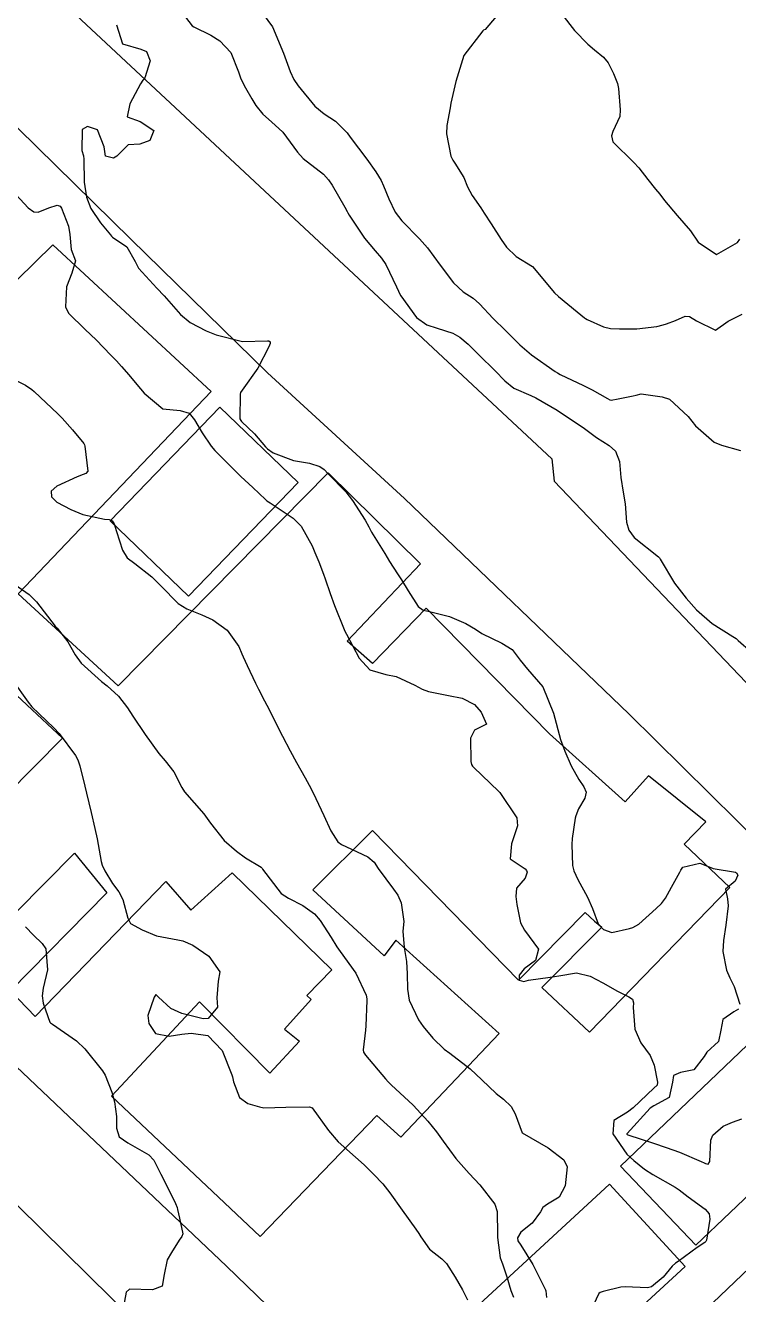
# Model space of a CAD drawing. Header units: metres. Extents: x 307586 to 320046, y 7427249 to 7434250.
# Drawn here: x 316792.6 to 316846.9, y 7432506.2 to 7432602.8 of the extents above; entities that cross this region are included whole.
import ezdxf

# ---------------------------------------------------------------- set-up
doc = ezdxf.new("R2010")
doc.units = ezdxf.units.M
doc.header["$MEASUREMENT"] = 0
for name, color, linetype in [('Curvas de Nivel 1m', 11, 'Continuous'), ('Curvas de Nivel 5m', 15, 'Continuous'), ('Edificações', 30, 'Continuous'), ('Vias Primárias', 230, 'Continuous')]:
    doc.layers.add(name, color=color, linetype=linetype)

msp = doc.modelspace()

# ---------------------------------------------------------------- linework, layer by layer
at = {"layer": 'Curvas de Nivel 1m', "flags": 128}
for points, elevation in [([(316809.878, 7432604.733), (316811.373, 7432602.71), (316812.218, 7432600.701), (316812.722, 7432599.306), (316812.996, 7432598.693), (316813.318, 7432598.219), (316814.592, 7432596.677), (316815.297, 7432596.099), (316816.175, 7432595.54), (316817.041, 7432594.644), (316817.278, 7432594.314), (316818.558, 7432592.627), (316819.243, 7432591.672), (316819.639, 7432591.016), (316819.824, 7432590.611), (316820.23, 7432589.612), (316820.71, 7432588.598), (316821.203, 7432587.946), (316822.565, 7432586.576), (316823.176, 7432585.87), (316824.121, 7432584.56), (316825.143, 7432583.203), (316825.896, 7432582.539), (316826.642, 7432582.041), (316827.124, 7432581.614), (316828.167, 7432580.509), (316829.104, 7432579.596), (316829.649, 7432579.042), (316830.188, 7432578.484), (316831.082, 7432577.736), (316832.896, 7432576.452), (316833.062, 7432576.349), (316833.269, 7432576.24), (316835.052, 7432575.386), (316835.698, 7432575.069), (316836.866, 7432574.403), (316837.042, 7432574.309), (316837.157, 7432574.283), (316837.694, 7432574.393), (316838.821, 7432574.607), (316839.046, 7432574.668), (316839.429, 7432574.756), (316841.045, 7432574.521), (316841.58, 7432574.345), (316843.023, 7432573.026), (316843.569, 7432572.324), (316845.001, 7432571.075), (316845.542, 7432570.846), (316846.995, 7432570.442)], 748), ([(316804.733, 7432603.447), (316805.259, 7432602.791), (316805.372, 7432602.702), (316806.67, 7432602.074), (316807.362, 7432601.658), (316808.208, 7432600.751), (316808.785, 7432599.292), (316808.967, 7432598.744), (316809.316, 7432598.07), (316809.801, 7432597.225), (316810.101, 7432596.728), (316810.636, 7432596.06), (316811.291, 7432595.481), (316812.148, 7432594.701), (316813.26, 7432593.179), (316813.71, 7432592.685), (316815.241, 7432591.498), (316815.644, 7432591.071), (316815.91, 7432590.66), (316816.869, 7432588.984), (316817.051, 7432588.642), (316817.102, 7432588.541), (316817.2, 7432588.376), (316818.38, 7432586.628), (316819.173, 7432585.642), (316819.658, 7432585.103), (316820.008, 7432584.607), (316820.82, 7432582.913), (316820.949, 7432582.593), (316821.002, 7432582.462), (316821.129, 7432582.227), (316822.331, 7432580.578), (316823.107, 7432580.012), (316823.917, 7432579.75), (316825.101, 7432579.371), (316825.621, 7432579.065), (316826.26, 7432578.532), (316827.081, 7432577.724), (316828.324, 7432576.507), (316829.055, 7432575.747), (316829.748, 7432575.188), (316831.044, 7432574.623), (316831.404, 7432574.466), (316833.029, 7432573.514), (316834.675, 7432572.433), (316835.01, 7432572.187), (316836.028, 7432571.439), (316836.997, 7432570.817), (316837.469, 7432570.395), (316837.779, 7432569.599), (316837.899, 7432568.391), (316838.077, 7432567.268), (316838.206, 7432566.387), (316838.33, 7432564.985), (316838.505, 7432564.384), (316838.915, 7432563.828), (316840.747, 7432562.352), (316840.825, 7432562.283), (316840.891, 7432562.165), (316841.979, 7432560.339), (316842.862, 7432559.191), (316843.646, 7432558.322), (316844.837, 7432557.263), (316846.424, 7432556.286), (316846.66, 7432556.121), (316846.82, 7432555.974), (316848.803, 7432554.26)], 749), ([(316828.387, 7432603.511), (316827.551, 7432602.518), (316827.441, 7432602.45), (316827.372, 7432602.398), (316825.931, 7432600.541), (316825.333, 7432598.55), (316824.955, 7432596.907), (316824.884, 7432596.554), (316824.648, 7432595.198), (316824.616, 7432594.557), (316824.955, 7432592.855), (316825.102, 7432592.552), (316825.251, 7432592.322), (316825.934, 7432591.233), (316826.207, 7432590.535), (316826.559, 7432589.863), (316827.217, 7432588.929), (316827.491, 7432588.517), (316828.007, 7432587.705), (316828.77, 7432586.504), (316829.177, 7432585.925), (316829.911, 7432585.229), (316831.163, 7432584.47), (316832.85, 7432582.453), (316833.13, 7432582.175), (316834.559, 7432580.995), (316835.114, 7432580.562), (316835.193, 7432580.508), (316835.33, 7432580.427), (316836.567, 7432579.867), (316837.106, 7432579.74), (316837.789, 7432579.711), (316839.106, 7432579.702), (316840.63, 7432579.879), (316841.11, 7432580.009), (316841.367, 7432580.091), (316842.037, 7432580.341), (316842.776, 7432580.674), (316843.116, 7432580.648), (316843.64, 7432580.325), (316845.106, 7432579.613), (316846.06, 7432580.296), (316847.118, 7432580.837)], 747), ([(316833.391, 7432603.68), (316834.366, 7432602.44), (316835.363, 7432601.395), (316835.895, 7432600.958), (316836.577, 7432600.412), (316836.925, 7432599.983), (316837.34, 7432599.151), (316837.629, 7432598.397), (316837.699, 7432598.024), (316837.827, 7432596.395), (316837.801, 7432595.892), (316837.286, 7432594.735), (316837.186, 7432594.401), (316837.276, 7432593.959), (316838.876, 7432592.384), (316839.249, 7432591.985), (316839.948, 7432591.077), (316840.539, 7432590.36), (316840.853, 7432589.98), (316841.224, 7432589.474), (316842.182, 7432588.34), (316843.196, 7432587.171), (316843.786, 7432586.324), (316845.174, 7432585.375), (316846.764, 7432586.286), (316846.938, 7432586.532)], 746), ([(316791.228, 7432590.599), (316792.774, 7432588.934), (316793.2, 7432588.628), (316793.537, 7432588.589), (316794.331, 7432588.919), (316794.983, 7432589.135), (316795.205, 7432589.051), (316795.312, 7432588.908), (316795.826, 7432587.537), (316795.936, 7432586.899), (316796.035, 7432585.761), (316796.372, 7432584.892), (316796.085, 7432583.96), (316795.696, 7432582.902), (316795.615, 7432581.4), (316795.831, 7432580.899), (316797.095, 7432579.659), (316797.933, 7432578.871), (316799.071, 7432577.715), (316799.484, 7432577.271), (316799.862, 7432576.848), (316800.426, 7432576.209), (316801.049, 7432575.472), (316801.595, 7432574.824), (316803.025, 7432573.625), (316804.33, 7432573.49), (316805.02, 7432573.283), (316805.436, 7432572.784), (316806.015, 7432571.787), (316806.707, 7432570.764), (316806.988, 7432570.433), (316808.677, 7432568.743), (316808.96, 7432568.469), (316809.861, 7432567.635), (316810.829, 7432566.712), (316810.885, 7432566.653), (316810.942, 7432566.613), (316811.179, 7432566.469), (316812.929, 7432565.288), (316813.545, 7432564.684), (316814.381, 7432563.195), (316814.601, 7432562.673), (316814.886, 7432561.958), (316815.251, 7432561.039), (316815.386, 7432560.662), (316815.749, 7432559.544), (316816.076, 7432558.652), (316816.825, 7432556.801), (316816.899, 7432556.639), (316816.99, 7432556.469), (316817.967, 7432554.628), (316818.79, 7432553.753), (316820, 7432553.386), (316820.782, 7432553.227), (316822.2, 7432552.576), (316822.77, 7432552.266), (316823.249, 7432552.085), (316824.765, 7432551.78), (316825.799, 7432551.57), (316826.759, 7432551.09), (316827.255, 7432550.515), (316827.651, 7432549.604), (316826.739, 7432549.154), (316826.443, 7432548.524), (316826.473, 7432546.757), (316826.521, 7432546.523), (316826.585, 7432546.405), (316826.701, 7432546.294), (316828.583, 7432544.501), (316828.681, 7432544.39), (316829.968, 7432542.48), (316830.026, 7432541.859), (316829.575, 7432540.486), (316829.47, 7432539.336), (316830.614, 7432538.578), (316830.697, 7432538.469), (316830.748, 7432538.331), (316830.604, 7432537.873), (316829.949, 7432537.123), (316829.897, 7432536.48), (316829.977, 7432535.879), (316830.242, 7432534.475), (316830.555, 7432533.923), (316831.62, 7432532.459), (316831.388, 7432531.597), (316830.518, 7432530.958), (316830.158, 7432530.475), (316830.145, 7432530.111), (316830.508, 7432529.991), (316830.862, 7432530.114), (316832.512, 7432530.344), (316833.179, 7432530.44), (316834.515, 7432530.672), (316835.553, 7432530.41), (316836.508, 7432529.914), (316837.632, 7432529.258), (316838.497, 7432528.835), (316838.783, 7432528.663), (316838.848, 7432528.375), (316838.83, 7432528.033), (316838.941, 7432526.373), (316839.41, 7432525.323), (316840.129, 7432524.355), (316840.432, 7432523.626), (316840.688, 7432522.347), (316840.644, 7432522.115), (316840.408, 7432521.881), (316838.837, 7432520.373), (316838.39, 7432520.051), (316837.355, 7432519.419), (316837.288, 7432518.391), (316838.35, 7432516.858), (316838.87, 7432516.372), (316839.687, 7432515.711), (316840.332, 7432515.303), (316842.036, 7432514.333), (316842.32, 7432514.136), (316843.022, 7432513.61), (316844.298, 7432512.661), (316844.624, 7432512.297), (316844.675, 7432511.91), (316844.41, 7432510.299), (316844.371, 7432510.2), (316844.271, 7432510.131), (316843.703, 7432509.744), (316842.256, 7432508.687), (316842.038, 7432508.549), (316841.785, 7432508.335), (316841.104, 7432507.478), (316840.229, 7432506.757), (316839.912, 7432506.67), (316838.228, 7432506.748), (316837.888, 7432506.724), (316836.542, 7432506.397), (316836.315, 7432506.306), (316836.221, 7432506.238), (316835.618, 7432504.997)], 751), ([(316791.055, 7432576.191), (316792.565, 7432575.418), (316793.044, 7432575.081), (316793.226, 7432574.928), (316795.018, 7432573.24), (316795.349, 7432572.905), (316796.135, 7432572.024), (316796.994, 7432570.977), (316797.056, 7432570.879), (316797.089, 7432570.782), (316797.303, 7432568.877), (316797.155, 7432568.684), (316796.96, 7432568.609), (316796.502, 7432568.431), (316794.951, 7432567.719), (316794.505, 7432567.357), (316794.539, 7432566.914), (316794.939, 7432566.508), (316796.002, 7432565.963), (316796.93, 7432565.58), (316798.573, 7432565.217), (316798.926, 7432565.186), (316799.168, 7432565.099), (316799.307, 7432564.854), (316799.485, 7432564.281), (316799.952, 7432562.844), (316800.307, 7432562.259), (316800.883, 7432561.851), (316802.185, 7432560.817), (316802.863, 7432560.134), (316804.197, 7432558.796), (316804.839, 7432558.38), (316805.998, 7432557.936), (316806.831, 7432557.548), (316807.923, 7432556.749), (316808.811, 7432555.509), (316809.037, 7432554.968), (316809.14, 7432554.735), (316809.448, 7432554.075), (316810.086, 7432552.72), (316810.311, 7432552.259), (316810.76, 7432551.38), (316811.103, 7432550.707), (316811.476, 7432549.973), (316812.121, 7432548.696), (316812.716, 7432547.559), (316813.191, 7432546.685), (316813.849, 7432545.52), (316814.315, 7432544.674), (316814.672, 7432543.95), (316815.265, 7432542.654), (316815.809, 7432541.48), (316816.336, 7432540.643), (316816.631, 7432540.441), (316817.002, 7432540.263), (316818.622, 7432539.504), (316819.107, 7432539.102), (316819.411, 7432538.608), (316820.589, 7432537.023), (316820.913, 7432536.587), (316821.167, 7432535.994), (316821.364, 7432534.582), (316821.3, 7432533.834), (316821.388, 7432532.581), (316821.564, 7432531.538), (316821.63, 7432530.579), (316821.657, 7432529.423), (316821.784, 7432528.577), (316822.471, 7432527.092), (316822.84, 7432526.564), (316823.582, 7432525.681), (316824.446, 7432524.858), (316824.863, 7432524.536), (316826.425, 7432523.354), (316827.301, 7432522.511), (316828.403, 7432521.464), (316828.958, 7432521.051), (316829.544, 7432520.483), (316829.844, 7432519.935), (316830.373, 7432518.47), (316832.356, 7432517.323), (316833.542, 7432516.432), (316833.789, 7432515.879), (316833.655, 7432514.43), (316833.18, 7432513.566), (316832.302, 7432513.047), (316831.959, 7432512.792), (316831.763, 7432512.455), (316831.137, 7432511.609), (316830.277, 7432510.905), (316830.032, 7432510.474), (316830.047, 7432510.249), (316830.267, 7432509.913), (316831.182, 7432508.461), (316832.144, 7432506.531), (316832.17, 7432506.451), (316832.218, 7432505.938)], 752), ([(316791.179, 7432560.637), (316792.851, 7432559.49), (316793.406, 7432558.924), (316794.824, 7432557.066), (316794.898, 7432556.984), (316794.973, 7432556.908), (316795.794, 7432555.876), (316796.341, 7432554.887), (316796.793, 7432554.236), (316798.355, 7432552.864), (316798.77, 7432552.534), (316799.647, 7432551.732), (316800.326, 7432550.836), (316800.743, 7432550.202), (316801.68, 7432548.82), (316802.708, 7432547.368), (316803.193, 7432546.805), (316803.866, 7432545.969), (316804.476, 7432544.783), (316804.678, 7432544.459), (316806.133, 7432542.765), (316806.646, 7432542.068), (316807.678, 7432540.75), (316808.621, 7432539.92), (316809.315, 7432539.431), (316810.517, 7432538.711), (316810.563, 7432538.661), (316810.611, 7432538.571), (316812.026, 7432536.696), (316812.579, 7432536.346), (316813.689, 7432535.788), (316814.568, 7432535.148), (316814.996, 7432534.656), (316815.826, 7432533.365), (316816.277, 7432532.643), (316816.529, 7432532.285), (316817.714, 7432530.628), (316818.496, 7432528.957), (316818.553, 7432528.678), (316818.553, 7432528.619), (316818.551, 7432528.56), (316818.486, 7432526.62), (316818.46, 7432526.298), (316818.275, 7432524.792), (316818.308, 7432524.621), (316818.439, 7432524.383), (316819.959, 7432522.597), (316820.178, 7432522.361), (316820.408, 7432522.136), (316822.081, 7432520.573), (316822.39, 7432520.255), (316823.19, 7432519.367), (316823.858, 7432518.548), (316824.363, 7432517.851), (316825.329, 7432516.53), (316826.331, 7432515.372), (316827.144, 7432514.512), (316828.301, 7432513.047), (316828.467, 7432512.497), (316828.502, 7432510.724), (316828.498, 7432510.497), (316828.712, 7432508.948), (316828.868, 7432508.491), (316829.207, 7432507.517), (316829.516, 7432506.481), (316829.706, 7432505.965)], 753), ([(316791.584, 7432552.942), (316792.756, 7432551.269), (316793.033, 7432550.927), (316794.729, 7432549.312), (316795.137, 7432548.896), (316796.379, 7432547.21), (316796.559, 7432546.881), (316796.698, 7432546.435), (316797.084, 7432544.876), (316797.209, 7432544.341), (316797.556, 7432542.871), (316797.841, 7432541.668), (316798.018, 7432540.866), (316798.33, 7432539.139), (316798.401, 7432538.862), (316798.599, 7432538.433), (316799.198, 7432537.46), (316799.657, 7432536.844), (316799.978, 7432536.24), (316800.365, 7432534.833), (316800.557, 7432534.42), (316801.436, 7432533.934), (316802.543, 7432533.476), (316804.157, 7432533.167), (316804.538, 7432533.101), (316805.295, 7432532.772), (316806.525, 7432531.936), (316807.356, 7432530.752), (316807.234, 7432530.025), (316807.141, 7432528.753), (316807.182, 7432528.047), (316806.467, 7432527.183), (316806.078, 7432527.153), (316804.471, 7432527.565), (316803.623, 7432527.941), (316802.683, 7432528.807), (316802.486, 7432529.006), (316802.4, 7432528.895), (316802.366, 7432528.811), (316801.881, 7432527.404), (316801.965, 7432526.815), (316802.455, 7432526.048), (316803.506, 7432525.847), (316804.455, 7432525.982), (316805.171, 7432526.057), (316806.454, 7432525.882), (316807.525, 7432524.749), (316808.272, 7432522.884), (316808.314, 7432522.741), (316808.409, 7432522.364), (316808.844, 7432521.18), (316809.484, 7432520.724), (316810.195, 7432520.517), (316810.39, 7432520.455), (316810.712, 7432520.384), (316812.39, 7432520.421), (316814.193, 7432520.465), (316814.39, 7432520.37), (316815.63, 7432518.647), (316816.36, 7432517.798), (316817.69, 7432516.627), (316818.337, 7432516.043), (316819.047, 7432515.326), (316819.758, 7432514.598), (316820.313, 7432513.917), (316821.232, 7432512.581), (316822.279, 7432511.15), (316822.52, 7432510.811), (316822.667, 7432510.564), (316823.33, 7432509.621), (316824.256, 7432508.885), (316824.619, 7432508.536), (316825.287, 7432507.48), (316825.821, 7432506.524), (316826.215, 7432505.758)], 754)]:
    msp.add_lwpolyline(points, dxfattribs=dict(at, elevation=elevation))
at = {"layer": 'Curvas de Nivel 5m', "flags": 128}
for points, elevation in [([(316799.504, 7432602.858), (316799.937, 7432601.429), (316801.355, 7432601.012), (316801.777, 7432600.826), (316802.044, 7432600.122), (316801.646, 7432598.827), (316801.506, 7432598.643), (316801.318, 7432598.377), (316800.503, 7432596.842), (316800.304, 7432595.856), (316801.29, 7432595.508), (316802.331, 7432594.82), (316802.038, 7432594.056), (316801.267, 7432593.769), (316800.377, 7432593.733), (316799.515, 7432592.856), (316799.251, 7432592.715), (316798.664, 7432592.866), (316798.559, 7432593.572), (316798.057, 7432594.872), (316797.285, 7432595.112), (316796.869, 7432594.886), (316796.85, 7432593.295), (316796.976, 7432592.884), (316797.005, 7432592.639), (316797.038, 7432590.883), (316797.216, 7432589.737), (316797.548, 7432588.877), (316798.271, 7432587.791), (316799.04, 7432586.861), (316799.101, 7432586.78), (316799.181, 7432586.701), (316800.284, 7432585.953), (316800.907, 7432584.834), (316801.155, 7432584.325), (316802.553, 7432582.816), (316803.127, 7432582.213), (316804.369, 7432580.797), (316805.104, 7432580.19), (316806.31, 7432579.556), (316807.091, 7432579.267), (316809.083, 7432578.74), (316810.99, 7432578.806), (316811.084, 7432578.798), (316811.201, 7432578.709), (316811.19, 7432578.601), (316811.079, 7432578.352), (316810.257, 7432576.722), (316809.046, 7432575.049), (316808.921, 7432574.864), (316808.907, 7432574.741), (316808.892, 7432572.864), (316808.951, 7432572.741), (316809.012, 7432572.666), (316809.994, 7432571.716), (316810.847, 7432570.712), (316810.991, 7432570.563), (316811.427, 7432570.265), (316812.978, 7432569.694), (316814.18, 7432569.479), (316814.979, 7432569.234), (316815.3, 7432568.989), (316815.599, 7432568.661), (316816.953, 7432567.287), (316817.455, 7432566.635), (316818.416, 7432565.137), (316818.706, 7432564.622), (316818.917, 7432564.229), (316819.914, 7432562.605), (316820.284, 7432561.996), (316820.878, 7432561.052), (316821.185, 7432560.587), (316821.689, 7432559.758), (316822.464, 7432558.574), (316822.849, 7432558.294), (316823.215, 7432558.199), (316824.842, 7432557.805), (316826.086, 7432557.279), (316826.828, 7432556.835), (316827.315, 7432556.515), (316828.816, 7432555.777), (316829.624, 7432555.3), (316830.225, 7432554.479), (316830.793, 7432553.789), (316831.942, 7432552.458), (316832.753, 7432550.45), (316833.282, 7432548.445), (316833.612, 7432547.549), (316834.114, 7432546.436), (316834.692, 7432545.377), (316835.082, 7432544.82), (316835.255, 7432544.421), (316835.135, 7432543.964), (316834.664, 7432543.156), (316834.458, 7432542.63), (316834.422, 7432542.432), (316834.173, 7432540.9), (316834.149, 7432540.435), (316834.218, 7432538.833), (316834.298, 7432538.433), (316834.603, 7432537.768), (316835.358, 7432536.418), (316835.734, 7432535.568), (316836.164, 7432534.404), (316836.556, 7432533.953), (316837.202, 7432533.744), (316838.558, 7432534.033), (316838.813, 7432534.122), (316839.249, 7432534.37), (316840.575, 7432535.568), (316840.979, 7432535.946), (316841.282, 7432536.343), (316841.75, 7432537.184), (316842.371, 7432538.332), (316842.451, 7432538.495), (316842.617, 7432538.702), (316843.911, 7432539.026), (316844.617, 7432538.728), (316844.925, 7432538.614), (316846.613, 7432538.331), (316846.699, 7432538.279), (316846.789, 7432538.1), (316846.603, 7432537.643), (316845.846, 7432537.039), (316846.004, 7432536.289), (316846.063, 7432535.773), (316845.889, 7432534.29), (316845.714, 7432533.124), (316845.65, 7432532.289), (316845.938, 7432530.867), (316846.194, 7432530.283), (316846.506, 7432529.63), (316846.945, 7432528.275)], 750), ([(316792.551, 7432534.167), (316793.162, 7432533.54), (316793.834, 7432532.91), (316794.102, 7432532.479), (316794.234, 7432530.904), (316793.91, 7432529.491), (316793.829, 7432528.91), (316793.918, 7432528.349), (316794.418, 7432526.901), (316794.436, 7432526.874), (316794.462, 7432526.848), (316794.61, 7432526.75), (316796.449, 7432525.479), (316797.088, 7432524.874), (316798.418, 7432523.211), (316798.62, 7432522.857), (316799.128, 7432521.577), (316799.338, 7432520.846), (316799.501, 7432519.718), (316799.49, 7432518.843), (316799.697, 7432518.18), (316800.352, 7432517.72), (316801.947, 7432516.814), (316802.339, 7432516.388), (316802.854, 7432515.328), (316803.135, 7432514.798), (316803.978, 7432513.104), (316804.104, 7432512.783), (316804.142, 7432512.633), (316804.285, 7432511.971), (316804.531, 7432510.777), (316804.465, 7432510.584), (316804.266, 7432510.296), (316803.68, 7432509.36), (316803.344, 7432508.793), (316803.126, 7432507.691), (316802.975, 7432506.799), (316802.22, 7432506.518), (316800.482, 7432506.566), (316800.218, 7432506.337), (316799.942, 7432504.834)], 755), ([(316846.858, 7432527.906), (316846.484, 7432527.705), (316845.662, 7432527.101), (316845.509, 7432526.29), (316845.311, 7432525.435), (316844.446, 7432524.613), (316844.226, 7432524.303), (316843.456, 7432523.286), (316842.424, 7432523.065), (316841.906, 7432522.85), (316841.818, 7432522.336), (316841.569, 7432521.17), (316840.395, 7432520.525), (316840.127, 7432520.354), (316838.373, 7432518.427), (316838.353, 7432518.401), (316838.351, 7432518.38), (316838.372, 7432518.352), (316838.426, 7432518.326), (316840.363, 7432517.7), (316841.335, 7432517.364), (316842.353, 7432517.001), (316843.995, 7432516.305), (316844.236, 7432516.196), (316844.341, 7432516.143), (316844.538, 7432516.101), (316844.651, 7432516.297), (316844.746, 7432517.917), (316844.892, 7432518.295), (316845.676, 7432518.991), (316846.383, 7432519.289), (316847.112, 7432519.547)], 750)]:
    msp.add_lwpolyline(points, dxfattribs=dict(at, elevation=elevation))
at = {"layer": 'Edificações'}
for points in [[(316787.339, 7432530.73), (316796.291, 7432539.786), (316798.759, 7432536.748), (316791.409, 7432529.286), (316793.308, 7432527.349), (316803.249, 7432537.619), (316805.142, 7432535.429), (316808.29, 7432538.285), (316815.887, 7432530.892), (316813.992, 7432528.932), (316814.312, 7432528.635), (316812.28, 7432526.378), (316813.424, 7432525.458), (316811.161, 7432523.016), (316805.798, 7432528.446), (316799.115, 7432521.261), (316810.426, 7432510.584), (316819.306, 7432519.789), (316821.131, 7432518.149), (316828.62, 7432526.043), (316820.747, 7432533.14), (316819.872, 7432531.966), (316814.442, 7432536.976), (316818.975, 7432541.51), (316830.106, 7432530.105), (316835.164, 7432535.25), (316835.883, 7432534.601), (316836.437, 7432534.147), (316831.864, 7432529.55), (316835.503, 7432526.148), (316846.185, 7432537.171), (316842.7, 7432540.465), (316844.367, 7432542.156), (316840.006, 7432545.663), (316838.219, 7432543.69), (316832.457, 7432548.857), (316823.06, 7432558.445), (316818.977, 7432554.216), (316817.049, 7432555.915), (316822.644, 7432561.815), (316815.608, 7432568.737), (316799.608, 7432552.511), (316792.012, 7432559.528), (316806.704, 7432574.933), (316794.642, 7432586.105), (316785.128, 7432576.785)], [(316781.774, 7432561.222), (316795.373, 7432548.53), (316782.454, 7432535.481)], [(316839.574, 7432489.554), (316838.078, 7432488.127), (316832.639, 7432493.828), (316849.928, 7432510.322), (316855.367, 7432504.62), (316862.59, 7432497.049), (316846.797, 7432481.982), (316839.574, 7432489.554)]]:
    msp.add_lwpolyline(points, dxfattribs=at)
for points in [[(316799.019, 7432565.088), (316804.98, 7432559.356), (316813.31, 7432568.019), (316807.349, 7432573.751)], [(316837.858, 7432515.945), (316843.61, 7432509.915), (316856.668, 7432522.372), (316850.915, 7432528.402)], [(316824.782, 7432503.278), (316830.55, 7432497.018), (316842.794, 7432508.298), (316837.026, 7432514.559)]]:
    msp.add_lwpolyline(points, close=True, dxfattribs=at)
at = {"layer": 'Vias Primárias'}
for points in [[(316697.56, 7432699.266), (316743.177, 7432655.195), (316787.355, 7432612.044), (316832.64, 7432569.818), (316832.808, 7432568.109), (316848.452, 7432551.701), (316862.555, 7432538.096), (316877.099, 7432523.758), (316885.887, 7432514.79), (316900.863, 7432499.23), (316918.89, 7432481.761), (316952.588, 7432444.176), (316973.161, 7432421.666), (317000.989, 7432391.914), (317018.523, 7432372.603), (317038.528, 7432351.034), (317042.356, 7432350.98)], [(316697.56, 7432699.266), (316743.177, 7432655.195), (316787.355, 7432612.044), (316832.64, 7432569.818), (316832.808, 7432568.109), (316848.452, 7432551.701), (316862.555, 7432538.096), (316877.099, 7432523.758), (316885.887, 7432514.79), (316900.863, 7432499.23), (316918.89, 7432481.761), (316952.588, 7432444.176), (316973.161, 7432421.666), (317000.989, 7432391.914), (317018.523, 7432372.603), (317038.528, 7432351.034), (317042.356, 7432350.98)], [(316800.578, 7432586.548), (316810.977, 7432576.363), (316821.406, 7432566.8), (316838.504, 7432550.381), (316859.061, 7432530.091), (316883.571, 7432505.283)], [(316800.578, 7432586.548), (316810.977, 7432576.363), (316821.406, 7432566.8), (316838.504, 7432550.381), (316859.061, 7432530.091), (316883.571, 7432505.283)]]:
    msp.add_lwpolyline(points, dxfattribs=at)
msp.add_lwpolyline([(316869.716, 7432448.485), (316807.854, 7432508.311), (316783.8, 7432531.156), (316738.895, 7432574.31, -0.530591), (316740.579, 7432584.103), (316779.591, 7432601.749, -0.309284), (316786.263, 7432600.569), (316800.578, 7432586.548)], format="xyb", dxfattribs=at)
msp.add_lwpolyline([(316869.716, 7432448.485), (316807.854, 7432508.311), (316783.8, 7432531.156), (316738.895, 7432574.31, -0.530591), (316740.579, 7432584.103), (316779.591, 7432601.749, -0.309284), (316786.263, 7432600.569), (316800.578, 7432586.548)], format="xyb", dxfattribs=at)
at = {"layer": 'Vias Primárias', "elevation": 767.921}
msp.add_lwpolyline([(316806.2, 7432498.912), (316792.003, 7432512.894), (316784.234, 7432520.283), (316777.985, 7432526.262), (316766.646, 7432537.345), (316748.365, 7432554.752), (316731.586, 7432571.379, 0.027667), (316727.591, 7432574.922, 0.234021), (316722.627, 7432575.982), (316712.411, 7432571.987), (316699.705, 7432566.192)], format="xyb", dxfattribs=at)
msp.add_lwpolyline([(316806.2, 7432498.912), (316792.003, 7432512.894), (316784.234, 7432520.283), (316777.985, 7432526.262), (316766.646, 7432537.345), (316748.365, 7432554.752), (316731.586, 7432571.379, 0.027667), (316727.591, 7432574.922, 0.234021), (316722.627, 7432575.982), (316712.411, 7432571.987), (316699.705, 7432566.192)], format="xyb", dxfattribs=at)

doc.saveas('drawing.dxf')
